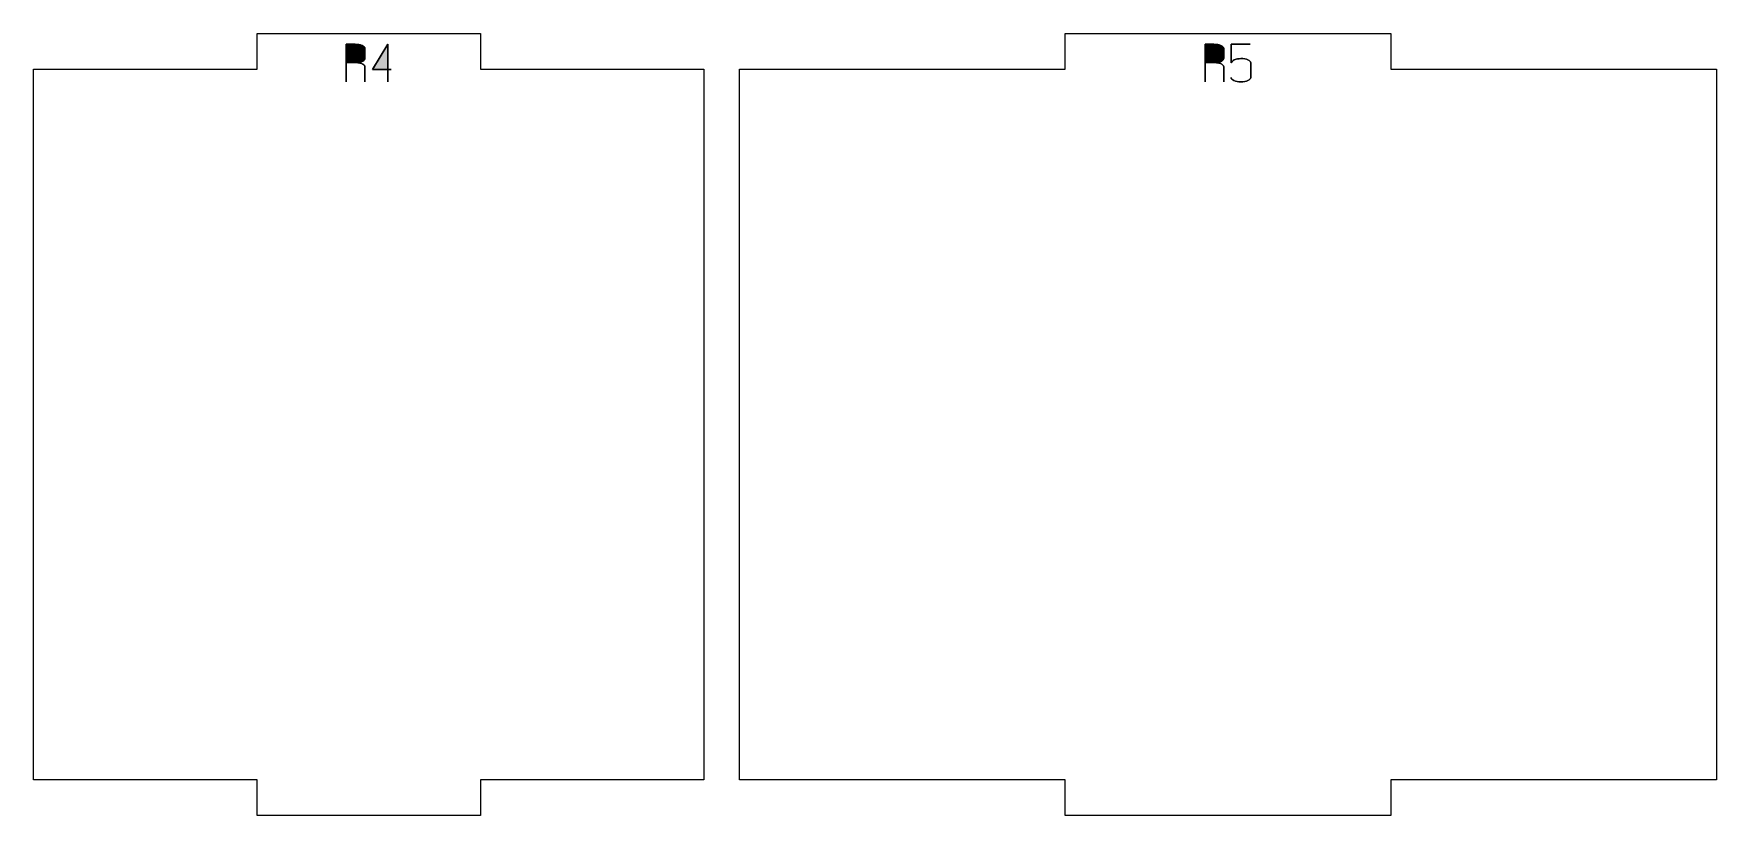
# Model space of a CAD drawing. Header units: centimetres. Extents: x -249 to 275, y -506 to 461.
# Drawn here: x 53.15 to 67.36, y 61.66 to 68.26 of the extents above; entities that cross this region are included whole.
import ezdxf

# ---------------------------------------------------------------- set-up
doc = ezdxf.new("R2010")
doc.units = ezdxf.units.CM
doc.header["$MEASUREMENT"] = 0
doc.layers.add('Capa 1', color=7, linetype='Continuous')

msp = doc.modelspace()

# ---------------------------------------------------------------- hatches: boundary and pattern name
at = {"layer": 'Capa 1', "true_color": 0x3e4095}
h = msp.add_hatch(color=175, dxfattribs=at)
edge = h.paths.add_edge_path()
edge.add_spline(control_points=[(55.86358, 68.01522), (55.89599, 68.01736), (55.91785, 68.02156), (55.92916, 68.02783), (55.94048, 68.0341), (55.94613, 68.04121), (55.94613, 68.04916), (55.94613, 68.04916), (55.94613, 68.13492), (55.94613, 68.13492), (55.94613, 68.1447), (55.93811, 68.15303), (55.92206, 68.15991), (55.906, 68.16679), (55.88651, 68.17023), (55.86358, 68.17023), (55.86358, 68.17023), (55.78883, 68.17023), (55.78883, 68.17023), (55.78883, 68.17023), (55.78883, 68.01522), (55.78883, 68.01522), (55.78883, 68.01522), (55.86358, 68.01522), (55.86358, 68.01522)], knot_values=[0, 0, 0, 0, 0.125, 0.125, 0.125, 0.25, 0.25, 0.25, 0.375, 0.375, 0.375, 0.5, 0.5, 0.5, 0.625, 0.625, 0.625, 0.75, 0.75, 0.75, 0.875, 0.875, 0.875, 1, 1, 1, 1], degree=3, periodic=1)
h = msp.add_hatch(color=175, dxfattribs=at)
edge = h.paths.add_edge_path()
edge.add_spline(control_points=[(55.78883, 67.85379), (55.78883, 67.85379), (55.78883, 68.17023), (55.78883, 68.17023), (55.78883, 68.17023), (55.86358, 68.17023), (55.86358, 68.17023), (55.88651, 68.17023), (55.906, 68.16679), (55.92206, 68.15991), (55.93811, 68.15303), (55.94613, 68.1447), (55.94613, 68.13492), (55.94613, 68.13492), (55.94613, 68.04916), (55.94613, 68.04916), (55.94613, 68.04121), (55.94048, 68.0341), (55.92916, 68.02783), (55.91785, 68.02156), (55.89599, 68.01736), (55.86358, 68.01522), (55.89599, 68.01308), (55.91785, 68.00888), (55.92916, 68.00261), (55.94048, 67.99634), (55.94613, 67.98923), (55.94613, 67.98128), (55.94613, 67.98128), (55.94613, 67.85379), (55.94613, 67.85379), (55.94613, 67.85379), (55.94613, 67.98128), (55.94613, 67.98128), (55.94613, 67.98923), (55.94048, 67.99634), (55.92916, 68.00261), (55.91785, 68.00888), (55.89599, 68.01308), (55.86358, 68.01522), (55.86358, 68.01522), (55.78883, 68.01522), (55.78883, 68.01522), (55.78883, 68.01522), (55.78883, 67.85379), (55.78883, 67.85379)], knot_values=[0, 0, 0, 0, 0.06666667, 0.06666667, 0.06666667, 0.13333333, 0.13333333, 0.13333333, 0.2, 0.2, 0.2, 0.26666667, 0.26666667, 0.26666667, 0.33333333, 0.33333333, 0.33333333, 0.4, 0.4, 0.4, 0.46666667, 0.46666667, 0.46666667, 0.53333333, 0.53333333, 0.53333333, 0.6, 0.6, 0.6, 0.66666667, 0.66666667, 0.66666667, 0.73333333, 0.73333333, 0.73333333, 0.8, 0.8, 0.8, 0.86666667, 0.86666667, 0.86666667, 0.93333333, 0.93333333, 0.93333333, 1, 1, 1, 1], degree=3, periodic=1)
h = msp.add_hatch(color=175, dxfattribs=at)
edge = h.paths.add_edge_path()
edge.add_spline(control_points=[(56.13875, 67.95835), (56.13875, 67.95835), (56.13875, 68.17069), (56.13875, 68.17069), (56.13875, 68.17069), (56.00896, 67.95835), (56.00896, 67.95835), (56.00896, 67.95835), (56.13875, 67.95835), (56.13875, 67.95835)], knot_values=[0, 0, 0, 0, 0.33333333, 0.33333333, 0.33333333, 0.66666667, 0.66666667, 0.66666667, 1, 1, 1, 1], degree=3, periodic=1)
h = msp.add_hatch(color=175, dxfattribs=at)
edge = h.paths.add_edge_path()
edge.add_spline(control_points=[(56.13875, 67.95835), (56.13875, 67.95835), (56.13875, 67.85379), (56.13875, 67.85379), (56.13875, 67.85379), (56.13875, 67.95835), (56.13875, 67.95835), (56.13875, 67.95835), (56.00896, 67.95835), (56.00896, 67.95835), (56.00896, 67.95835), (56.13875, 68.17069), (56.13875, 68.17069), (56.13875, 68.17069), (56.13875, 67.95835), (56.13875, 67.95835), (56.13875, 67.95835), (56.16856, 67.95835), (56.16856, 67.95835), (56.16856, 67.95835), (56.13875, 67.95835), (56.13875, 67.95835)], knot_values=[0, 0, 0, 0, 0.14285714, 0.14285714, 0.14285714, 0.28571429, 0.28571429, 0.28571429, 0.42857143, 0.42857143, 0.42857143, 0.57142857, 0.57142857, 0.57142857, 0.71428571, 0.71428571, 0.71428571, 0.85714286, 0.85714286, 0.85714286, 1, 1, 1, 1], degree=3, periodic=1)
h = msp.add_hatch(color=175, dxfattribs=at)
edge = h.paths.add_edge_path()
edge.add_spline(control_points=[(63.11361, 68.01522), (63.14602, 68.01736), (63.16788, 68.02156), (63.17919, 68.02783), (63.19051, 68.0341), (63.19616, 68.04121), (63.19616, 68.04916), (63.19616, 68.04916), (63.19616, 68.13492), (63.19616, 68.13492), (63.19616, 68.1447), (63.18814, 68.15303), (63.17209, 68.15991), (63.15603, 68.16679), (63.13654, 68.17023), (63.11361, 68.17023), (63.11361, 68.17023), (63.03886, 68.17023), (63.03886, 68.17023), (63.03886, 68.17023), (63.03886, 68.01522), (63.03886, 68.01522), (63.03886, 68.01522), (63.11361, 68.01522), (63.11361, 68.01522)], knot_values=[0, 0, 0, 0, 0.125, 0.125, 0.125, 0.25, 0.25, 0.25, 0.375, 0.375, 0.375, 0.5, 0.5, 0.5, 0.625, 0.625, 0.625, 0.75, 0.75, 0.75, 0.875, 0.875, 0.875, 1, 1, 1, 1], degree=3, periodic=1)
h = msp.add_hatch(color=175, dxfattribs=at)
edge = h.paths.add_edge_path()
edge.add_spline(control_points=[(63.03886, 67.85379), (63.03886, 67.85379), (63.03886, 68.17023), (63.03886, 68.17023), (63.03886, 68.17023), (63.11361, 68.17023), (63.11361, 68.17023), (63.13654, 68.17023), (63.15603, 68.16679), (63.17209, 68.15991), (63.18814, 68.15303), (63.19616, 68.1447), (63.19616, 68.13492), (63.19616, 68.13492), (63.19616, 68.04916), (63.19616, 68.04916), (63.19616, 68.04121), (63.19051, 68.0341), (63.17919, 68.02783), (63.16788, 68.02156), (63.14602, 68.01736), (63.11361, 68.01522), (63.14602, 68.01308), (63.16788, 68.00888), (63.17919, 68.00261), (63.19051, 67.99634), (63.19616, 67.98923), (63.19616, 67.98128), (63.19616, 67.98128), (63.19616, 67.85379), (63.19616, 67.85379), (63.19616, 67.85379), (63.19616, 67.98128), (63.19616, 67.98128), (63.19616, 67.98923), (63.19051, 67.99634), (63.17919, 68.00261), (63.16788, 68.00888), (63.14602, 68.01308), (63.11361, 68.01522), (63.11361, 68.01522), (63.03886, 68.01522), (63.03886, 68.01522), (63.03886, 68.01522), (63.03886, 67.85379), (63.03886, 67.85379)], knot_values=[0, 0, 0, 0, 0.06666667, 0.06666667, 0.06666667, 0.13333333, 0.13333333, 0.13333333, 0.2, 0.2, 0.2, 0.26666667, 0.26666667, 0.26666667, 0.33333333, 0.33333333, 0.33333333, 0.4, 0.4, 0.4, 0.46666667, 0.46666667, 0.46666667, 0.53333333, 0.53333333, 0.53333333, 0.6, 0.6, 0.6, 0.66666667, 0.66666667, 0.66666667, 0.73333333, 0.73333333, 0.73333333, 0.8, 0.8, 0.8, 0.86666667, 0.86666667, 0.86666667, 0.93333333, 0.93333333, 0.93333333, 1, 1, 1, 1], degree=3, periodic=1)
h = msp.add_hatch(color=175, dxfattribs=at)
edge = h.paths.add_edge_path()
edge.add_spline(control_points=[(63.34154, 67.85379), (63.318, 67.85379), (63.29835, 67.85723), (63.28261, 67.86411), (63.26686, 67.87099), (63.25899, 67.87932), (63.25899, 67.8891), (63.25899, 67.87932), (63.26686, 67.87099), (63.28261, 67.86411), (63.29835, 67.85723), (63.318, 67.85379), (63.34154, 67.85379), (63.36508, 67.85379), (63.38473, 67.85723), (63.40047, 67.86411), (63.41622, 67.87099), (63.42409, 67.87932), (63.42409, 67.8891), (63.42409, 67.8891), (63.42409, 68.01476), (63.42409, 68.01476), (63.42409, 68.02455), (63.41622, 68.03288), (63.40047, 68.03976), (63.38473, 68.04664), (63.36508, 68.05008), (63.34154, 68.05008), (63.32014, 68.04824), (63.30363, 68.04579), (63.29201, 68.04274), (63.28039, 68.03968), (63.26939, 68.03035), (63.25899, 68.01476), (63.25899, 68.01476), (63.25899, 68.17023), (63.25899, 68.17023), (63.25899, 68.17023), (63.41859, 68.17023), (63.41859, 68.17023), (63.41859, 68.17023), (63.25899, 68.17023), (63.25899, 68.17023), (63.25899, 68.17023), (63.25899, 68.01476), (63.25899, 68.01476), (63.26939, 68.03035), (63.28039, 68.03968), (63.29201, 68.04274), (63.30363, 68.04579), (63.32014, 68.04824), (63.34154, 68.05008), (63.36508, 68.05008), (63.38473, 68.04664), (63.40047, 68.03976), (63.41622, 68.03288), (63.42409, 68.02455), (63.42409, 68.01476), (63.42409, 68.01476), (63.42409, 67.8891), (63.42409, 67.8891), (63.42409, 67.87932), (63.41622, 67.87099), (63.40047, 67.86411), (63.38473, 67.85723), (63.36508, 67.85379), (63.34154, 67.85379)], knot_values=[0, 0, 0, 0, 0.04545455, 0.04545455, 0.04545455, 0.09090909, 0.09090909, 0.09090909, 0.13636364, 0.13636364, 0.13636364, 0.18181818, 0.18181818, 0.18181818, 0.22727273, 0.22727273, 0.22727273, 0.27272727, 0.27272727, 0.27272727, 0.31818182, 0.31818182, 0.31818182, 0.36363636, 0.36363636, 0.36363636, 0.40909091, 0.40909091, 0.40909091, 0.45454545, 0.45454545, 0.45454545, 0.5, 0.5, 0.5, 0.54545455, 0.54545455, 0.54545455, 0.59090909, 0.59090909, 0.59090909, 0.63636364, 0.63636364, 0.63636364, 0.68181818, 0.68181818, 0.68181818, 0.72727273, 0.72727273, 0.72727273, 0.77272727, 0.77272727, 0.77272727, 0.81818182, 0.81818182, 0.81818182, 0.86363636, 0.86363636, 0.86363636, 0.90909091, 0.90909091, 0.90909091, 0.95454545, 0.95454545, 0.95454545, 1, 1, 1, 1], degree=3, periodic=1)

# ---------------------------------------------------------------- linework, layer by layer
at = {"layer": 'Capa 1', "color": 240, "lineweight": 20}
for points in [[(53.14975, 67.96019), (53.14975, 67.96019), (53.14975, 61.96019), (53.14975, 61.96019), (53.14975, 61.96019), (55.03572, 61.96019), (55.03572, 61.96019), (55.03572, 61.96019), (55.03572, 61.66019), (55.03572, 61.66019), (55.03572, 61.66019), (56.92168, 61.66019), (56.92168, 61.66019), (56.92168, 61.66019), (56.92168, 61.96019), (56.92168, 61.96019), (56.92168, 61.96019), (58.80765, 61.96019), (58.80765, 61.96019), (58.80765, 61.96019), (58.80765, 67.96019), (58.80765, 67.96019), (58.80765, 67.96019), (56.92168, 67.96019), (56.92168, 67.96019), (56.92168, 67.96019), (56.92168, 68.26019), (56.92168, 68.26019), (56.92168, 68.26019), (55.03572, 68.26019), (55.03572, 68.26019), (55.03572, 68.26019), (55.03572, 67.96019), (55.03572, 67.96019), (55.03572, 67.96019), (53.14975, 67.96019), (53.14975, 67.96019)], [(59.10765, 67.96019), (59.10765, 67.96019), (59.10765, 61.96019), (59.10765, 61.96019), (59.10765, 61.96019), (61.85687, 61.96019), (61.85687, 61.96019), (61.85687, 61.96019), (61.85687, 61.66019), (61.85687, 61.66019), (61.85687, 61.66019), (64.60609, 61.66019), (64.60609, 61.66019), (64.60609, 61.66019), (64.60609, 61.96019), (64.60609, 61.96019), (64.60609, 61.96019), (67.3553, 61.96019), (67.3553, 61.96019), (67.3553, 61.96019), (67.3553, 67.96019), (67.3553, 67.96019), (67.3553, 67.96019), (64.60609, 67.96019), (64.60609, 67.96019), (64.60609, 67.96019), (64.60609, 68.26019), (64.60609, 68.26019), (64.60609, 68.26019), (61.85687, 68.26019), (61.85687, 68.26019), (61.85687, 68.26019), (61.85687, 67.96019), (61.85687, 67.96019), (61.85687, 67.96019), (59.10765, 67.96019), (59.10765, 67.96019)]]:
    msp.add_open_spline(points, degree=3, knots=[0, 0, 0, 0, 0.08333333, 0.08333333, 0.08333333, 0.16666667, 0.16666667, 0.16666667, 0.25, 0.25, 0.25, 0.33333333, 0.33333333, 0.33333333, 0.41666667, 0.41666667, 0.41666667, 0.5, 0.5, 0.5, 0.58333333, 0.58333333, 0.58333333, 0.66666667, 0.66666667, 0.66666667, 0.75, 0.75, 0.75, 0.83333333, 0.83333333, 0.83333333, 0.91666667, 0.91666667, 0.91666667, 1, 1, 1, 1], dxfattribs=at)
at = {"layer": 'Capa 1', "color": 114, "lineweight": 9}
for points, knots in [([(55.86358, 68.01522), (55.89599, 68.01736), (55.91785, 68.02156), (55.92916, 68.02783), (55.94048, 68.0341), (55.94613, 68.04121), (55.94613, 68.04916), (55.94613, 68.04916), (55.94613, 68.13492), (55.94613, 68.13492), (55.94613, 68.1447), (55.93811, 68.15303), (55.92206, 68.15991), (55.906, 68.16679), (55.88651, 68.17023), (55.86358, 68.17023), (55.86358, 68.17023), (55.78883, 68.17023), (55.78883, 68.17023), (55.78883, 68.17023), (55.78883, 68.01522), (55.78883, 68.01522), (55.78883, 68.01522), (55.86358, 68.01522), (55.86358, 68.01522)], [0, 0, 0, 0, 0.125, 0.125, 0.125, 0.25, 0.25, 0.25, 0.375, 0.375, 0.375, 0.5, 0.5, 0.5, 0.625, 0.625, 0.625, 0.75, 0.75, 0.75, 0.875, 0.875, 0.875, 1, 1, 1, 1]), ([(55.78883, 67.85379), (55.78883, 67.85379), (55.78883, 68.17023), (55.78883, 68.17023), (55.78883, 68.17023), (55.86358, 68.17023), (55.86358, 68.17023), (55.88651, 68.17023), (55.906, 68.16679), (55.92206, 68.15991), (55.93811, 68.15303), (55.94613, 68.1447), (55.94613, 68.13492), (55.94613, 68.13492), (55.94613, 68.04916), (55.94613, 68.04916), (55.94613, 68.04121), (55.94048, 68.0341), (55.92916, 68.02783), (55.91785, 68.02156), (55.89599, 68.01736), (55.86358, 68.01522), (55.89599, 68.01308), (55.91785, 68.00888), (55.92916, 68.00261), (55.94048, 67.99634), (55.94613, 67.98923), (55.94613, 67.98128), (55.94613, 67.98128), (55.94613, 67.85379), (55.94613, 67.85379), (55.94613, 67.85379), (55.94613, 67.98128), (55.94613, 67.98128), (55.94613, 67.98923), (55.94048, 67.99634), (55.92916, 68.00261), (55.91785, 68.00888), (55.89599, 68.01308), (55.86358, 68.01522), (55.86358, 68.01522), (55.78883, 68.01522), (55.78883, 68.01522), (55.78883, 68.01522), (55.78883, 67.85379), (55.78883, 67.85379)], [0, 0, 0, 0, 0.06666667, 0.06666667, 0.06666667, 0.13333333, 0.13333333, 0.13333333, 0.2, 0.2, 0.2, 0.26666667, 0.26666667, 0.26666667, 0.33333333, 0.33333333, 0.33333333, 0.4, 0.4, 0.4, 0.46666667, 0.46666667, 0.46666667, 0.53333333, 0.53333333, 0.53333333, 0.6, 0.6, 0.6, 0.66666667, 0.66666667, 0.66666667, 0.73333333, 0.73333333, 0.73333333, 0.8, 0.8, 0.8, 0.86666667, 0.86666667, 0.86666667, 0.93333333, 0.93333333, 0.93333333, 1, 1, 1, 1]), ([(56.13875, 67.95835), (56.13875, 67.95835), (56.13875, 68.17069), (56.13875, 68.17069), (56.13875, 68.17069), (56.00896, 67.95835), (56.00896, 67.95835), (56.00896, 67.95835), (56.13875, 67.95835), (56.13875, 67.95835)], [0, 0, 0, 0, 0.33333333, 0.33333333, 0.33333333, 0.66666667, 0.66666667, 0.66666667, 1, 1, 1, 1]), ([(56.13875, 67.95835), (56.13875, 67.95835), (56.13875, 67.85379), (56.13875, 67.85379), (56.13875, 67.85379), (56.13875, 67.95835), (56.13875, 67.95835), (56.13875, 67.95835), (56.00896, 67.95835), (56.00896, 67.95835), (56.00896, 67.95835), (56.13875, 68.17069), (56.13875, 68.17069), (56.13875, 68.17069), (56.13875, 67.95835), (56.13875, 67.95835), (56.13875, 67.95835), (56.16856, 67.95835), (56.16856, 67.95835), (56.16856, 67.95835), (56.13875, 67.95835), (56.13875, 67.95835)], [0, 0, 0, 0, 0.14285714, 0.14285714, 0.14285714, 0.28571429, 0.28571429, 0.28571429, 0.42857143, 0.42857143, 0.42857143, 0.57142857, 0.57142857, 0.57142857, 0.71428571, 0.71428571, 0.71428571, 0.85714286, 0.85714286, 0.85714286, 1, 1, 1, 1]), ([(63.11361, 68.01522), (63.14602, 68.01736), (63.16788, 68.02156), (63.17919, 68.02783), (63.19051, 68.0341), (63.19616, 68.04121), (63.19616, 68.04916), (63.19616, 68.04916), (63.19616, 68.13492), (63.19616, 68.13492), (63.19616, 68.1447), (63.18814, 68.15303), (63.17209, 68.15991), (63.15603, 68.16679), (63.13654, 68.17023), (63.11361, 68.17023), (63.11361, 68.17023), (63.03886, 68.17023), (63.03886, 68.17023), (63.03886, 68.17023), (63.03886, 68.01522), (63.03886, 68.01522), (63.03886, 68.01522), (63.11361, 68.01522), (63.11361, 68.01522)], [0, 0, 0, 0, 0.125, 0.125, 0.125, 0.25, 0.25, 0.25, 0.375, 0.375, 0.375, 0.5, 0.5, 0.5, 0.625, 0.625, 0.625, 0.75, 0.75, 0.75, 0.875, 0.875, 0.875, 1, 1, 1, 1]), ([(63.03886, 67.85379), (63.03886, 67.85379), (63.03886, 68.17023), (63.03886, 68.17023), (63.03886, 68.17023), (63.11361, 68.17023), (63.11361, 68.17023), (63.13654, 68.17023), (63.15603, 68.16679), (63.17209, 68.15991), (63.18814, 68.15303), (63.19616, 68.1447), (63.19616, 68.13492), (63.19616, 68.13492), (63.19616, 68.04916), (63.19616, 68.04916), (63.19616, 68.04121), (63.19051, 68.0341), (63.17919, 68.02783), (63.16788, 68.02156), (63.14602, 68.01736), (63.11361, 68.01522), (63.14602, 68.01308), (63.16788, 68.00888), (63.17919, 68.00261), (63.19051, 67.99634), (63.19616, 67.98923), (63.19616, 67.98128), (63.19616, 67.98128), (63.19616, 67.85379), (63.19616, 67.85379), (63.19616, 67.85379), (63.19616, 67.98128), (63.19616, 67.98128), (63.19616, 67.98923), (63.19051, 67.99634), (63.17919, 68.00261), (63.16788, 68.00888), (63.14602, 68.01308), (63.11361, 68.01522), (63.11361, 68.01522), (63.03886, 68.01522), (63.03886, 68.01522), (63.03886, 68.01522), (63.03886, 67.85379), (63.03886, 67.85379)], [0, 0, 0, 0, 0.06666667, 0.06666667, 0.06666667, 0.13333333, 0.13333333, 0.13333333, 0.2, 0.2, 0.2, 0.26666667, 0.26666667, 0.26666667, 0.33333333, 0.33333333, 0.33333333, 0.4, 0.4, 0.4, 0.46666667, 0.46666667, 0.46666667, 0.53333333, 0.53333333, 0.53333333, 0.6, 0.6, 0.6, 0.66666667, 0.66666667, 0.66666667, 0.73333333, 0.73333333, 0.73333333, 0.8, 0.8, 0.8, 0.86666667, 0.86666667, 0.86666667, 0.93333333, 0.93333333, 0.93333333, 1, 1, 1, 1]), ([(63.34154, 67.85379), (63.318, 67.85379), (63.29835, 67.85723), (63.28261, 67.86411), (63.26686, 67.87099), (63.25899, 67.87932), (63.25899, 67.8891), (63.25899, 67.87932), (63.26686, 67.87099), (63.28261, 67.86411), (63.29835, 67.85723), (63.318, 67.85379), (63.34154, 67.85379), (63.36508, 67.85379), (63.38473, 67.85723), (63.40047, 67.86411), (63.41622, 67.87099), (63.42409, 67.87932), (63.42409, 67.8891), (63.42409, 67.8891), (63.42409, 68.01476), (63.42409, 68.01476), (63.42409, 68.02455), (63.41622, 68.03288), (63.40047, 68.03976), (63.38473, 68.04664), (63.36508, 68.05008), (63.34154, 68.05008), (63.32014, 68.04824), (63.30363, 68.04579), (63.29201, 68.04274), (63.28039, 68.03968), (63.26939, 68.03035), (63.25899, 68.01476), (63.25899, 68.01476), (63.25899, 68.17023), (63.25899, 68.17023), (63.25899, 68.17023), (63.41859, 68.17023), (63.41859, 68.17023), (63.41859, 68.17023), (63.25899, 68.17023), (63.25899, 68.17023), (63.25899, 68.17023), (63.25899, 68.01476), (63.25899, 68.01476), (63.26939, 68.03035), (63.28039, 68.03968), (63.29201, 68.04274), (63.30363, 68.04579), (63.32014, 68.04824), (63.34154, 68.05008), (63.36508, 68.05008), (63.38473, 68.04664), (63.40047, 68.03976), (63.41622, 68.03288), (63.42409, 68.02455), (63.42409, 68.01476), (63.42409, 68.01476), (63.42409, 67.8891), (63.42409, 67.8891), (63.42409, 67.87932), (63.41622, 67.87099), (63.40047, 67.86411), (63.38473, 67.85723), (63.36508, 67.85379), (63.34154, 67.85379)], [0, 0, 0, 0, 0.04545455, 0.04545455, 0.04545455, 0.09090909, 0.09090909, 0.09090909, 0.13636364, 0.13636364, 0.13636364, 0.18181818, 0.18181818, 0.18181818, 0.22727273, 0.22727273, 0.22727273, 0.27272727, 0.27272727, 0.27272727, 0.31818182, 0.31818182, 0.31818182, 0.36363636, 0.36363636, 0.36363636, 0.40909091, 0.40909091, 0.40909091, 0.45454545, 0.45454545, 0.45454545, 0.5, 0.5, 0.5, 0.54545455, 0.54545455, 0.54545455, 0.59090909, 0.59090909, 0.59090909, 0.63636364, 0.63636364, 0.63636364, 0.68181818, 0.68181818, 0.68181818, 0.72727273, 0.72727273, 0.72727273, 0.77272727, 0.77272727, 0.77272727, 0.81818182, 0.81818182, 0.81818182, 0.86363636, 0.86363636, 0.86363636, 0.90909091, 0.90909091, 0.90909091, 0.95454545, 0.95454545, 0.95454545, 1, 1, 1, 1])]:
    msp.add_open_spline(points, degree=3, knots=knots, dxfattribs=at)

doc.saveas('drawing.dxf')
